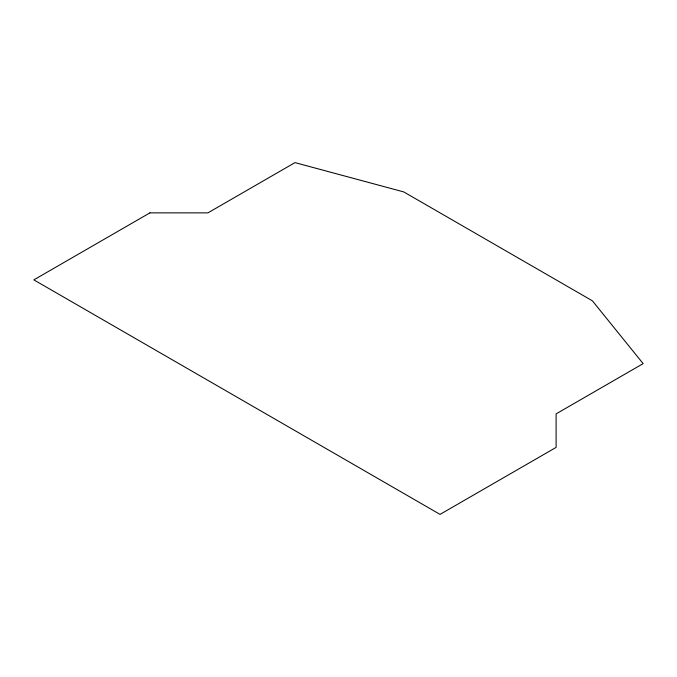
<?xml version="1.0" encoding="UTF-8"?>
<svg xmlns="http://www.w3.org/2000/svg" width="677" height="677" viewBox="0 0 677 677"><rect width="100%" height="100%" fill="white"/><g stroke="black" fill="none" stroke-linecap="round" stroke-linejoin="round"><path stroke-width="1.02" d="M149.905 212.866L33.85 279.872L440.05 514.385L556.105 447.387L556.105 413.884L643.15 363.625L592.375 300.808L403.78 191.929L294.977 162.615L207.932 212.866L149.905 212.866"/></g></svg>
